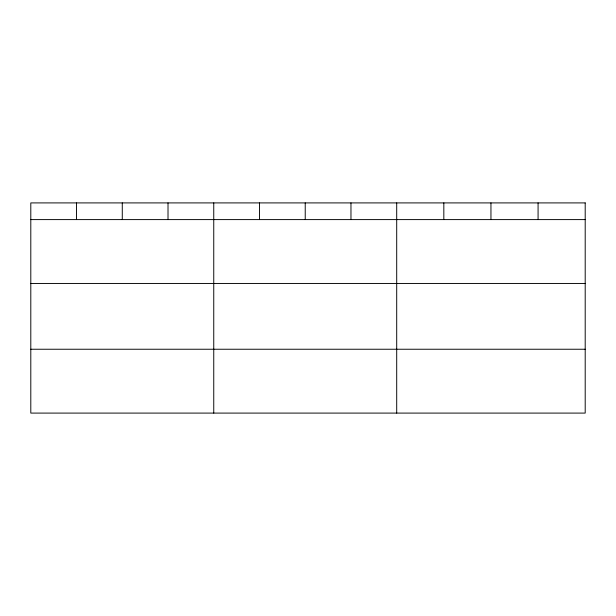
<?xml version="1.0" encoding="UTF-8"?>
<svg xmlns="http://www.w3.org/2000/svg" width="616" height="616" viewBox="0 0 616 616"><rect width="100%" height="100%" fill="white"/><g stroke="black" fill="none" stroke-linecap="round" stroke-linejoin="round"><path stroke-width="0.92" d="M30.8 219.596L585.2 219.596M30.8 283.452L585.2 283.452M30.8 349.241L585.2 349.241M538.076 202.91L538.076 219.596M490.952 202.91L490.952 219.596M443.828 202.91L443.828 219.596M396.704 202.91L396.704 413.09M350.966 202.91L350.966 219.596M305.228 202.91L305.228 219.596M259.49 202.91L259.49 219.596M213.752 202.91L213.752 413.09M168.014 202.91L168.014 219.596M122.276 202.91L122.276 219.596M76.538 202.91L76.538 219.596M585.2 202.91L30.8 202.91L30.8 413.09L585.2 413.09L585.2 202.91"/></g></svg>
